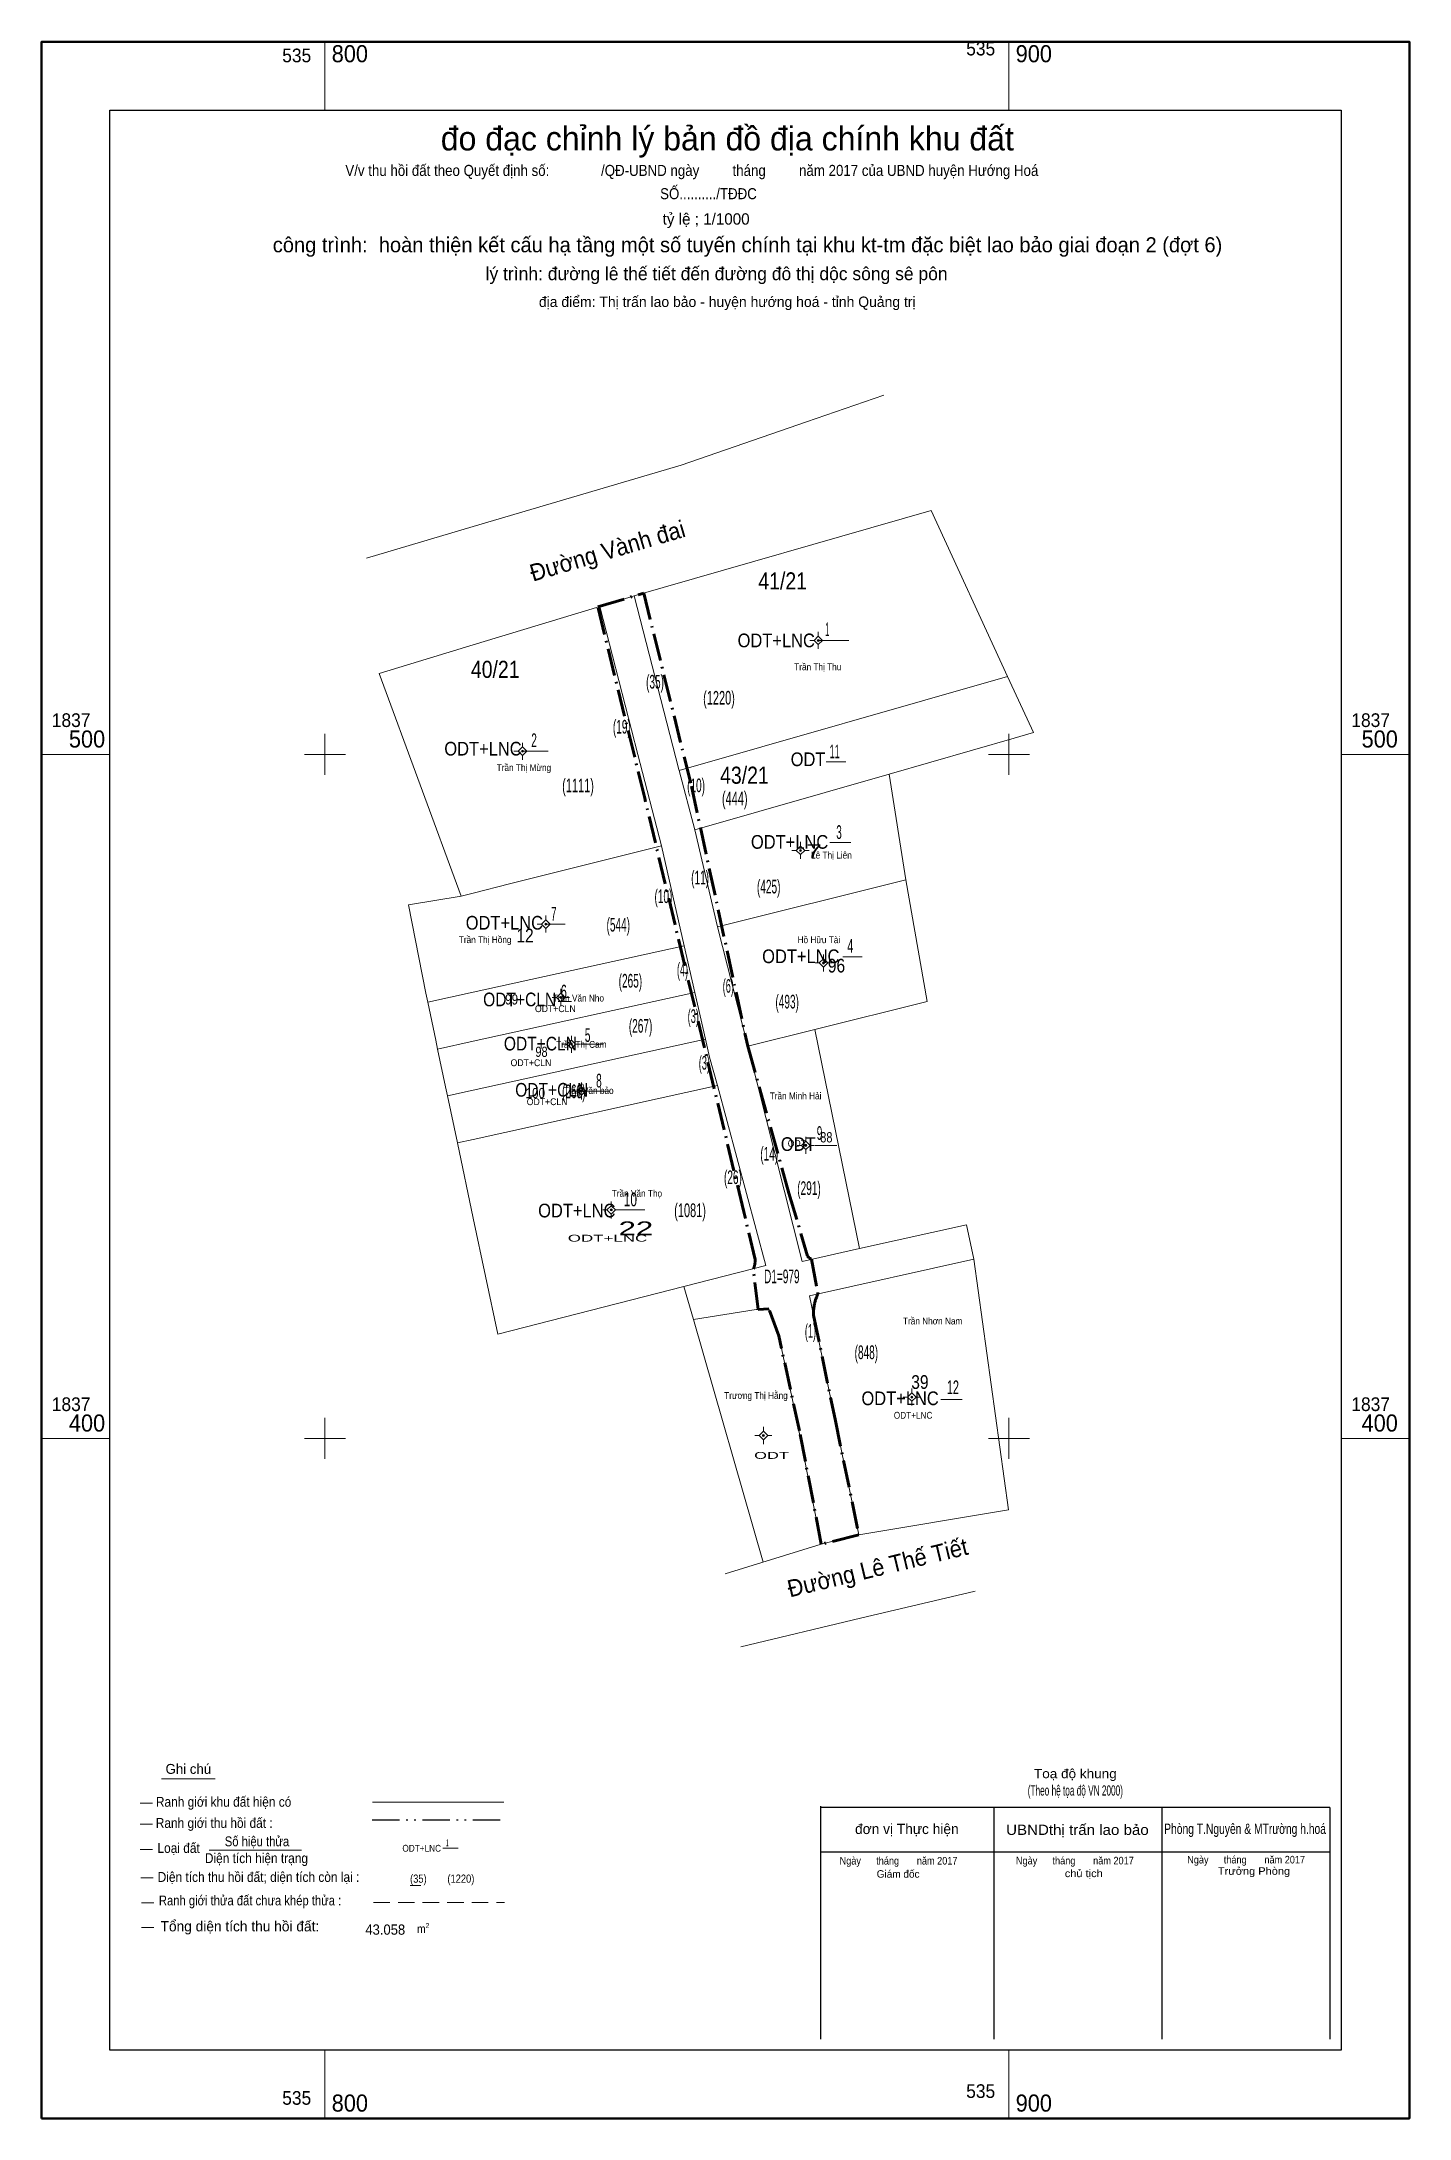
# Model space of a CAD drawing. Header units: metres. Extents: x 535759 to 535959, y 1837301 to 1837604.
import ezdxf
from ezdxf.enums import TextEntityAlignment as Align

# ---------------------------------------------------------------- set-up
doc = ezdxf.new("R2010")
doc.units = ezdxf.units.M
doc.header["$LTSCALE"] = 0.8
for name, pattern in [('DASH_DOUBLE_DOT', [9.2, 5, -1.2, 0.3, -1.2, 0.3, -1.2]), ('DOT_DASHED', [7.7, 5, -1.2, 0.3, -1.2]), ('MEDIUM_DASHED', [4.5, 3, -1.5])]:
    doc.linetypes.add(name, pattern=pattern)
for name, color, linetype, lineweight in [('1', 7, 'Continuous', 13), ('10', 7, 'Continuous', 13), ('11', 7, 'Continuous', 13), ('6', 7, 'DOT_DASHED', 53), ('63', 7, 'Continuous', 13), ('9', 7, 'Continuous', 13)]:
    doc.layers.add(name, color=color, linetype=linetype, lineweight=lineweight)
for name, color, linetype in [('13', 7, 'Continuous'), ('2', 7, 'Continuous'), ('3', 7, 'Continuous'), ('5', 7, 'Continuous')]:
    doc.layers.add(name, color=color, linetype=linetype)

msp = doc.modelspace()

# ---------------------------------------------------------------- hatches: boundary and pattern name
at = {"layer": '11'}
for points in [[(535872.2897, 1837516.66, 1), (535871.9897, 1837516.66, 1)], [(535829.0397, 1837500.46, 1), (535828.7397, 1837500.46, 1)], [(535869.6798, 1837485.96, 1), (535869.3797, 1837485.96, 1)], [(535832.4498, 1837475.19, 1), (535832.1498, 1837475.19, 1)], [(535873.0598, 1837469.5, 1), (535872.7597, 1837469.5, 1)], [(535834.6398, 1837464.45, 1), (535834.3398, 1837464.45, 1)], [(535836.1898, 1837457.62, 1), (535835.8897, 1837457.62, 1)], [(535837.6597, 1837450.78, 1), (535837.3597, 1837450.78, 1)], [(535870.4498, 1837442.84, 1), (535870.1498, 1837442.84, 1)], [(535842.0198, 1837433.4, 1), (535841.7198, 1837433.4, 1)], [(535885.9498, 1837406.04, 1), (535885.6498, 1837406.04, 1)], [(535864.2598, 1837400.42, 1), (535863.9598, 1837400.42, 1)]]:
    msp.add_hatch(color=256, dxfattribs=at).paths.add_polyline_path(points)

# ---------------------------------------------------------------- linework, layer by layer
at = {"layer": '1'}
for p, q in [((535872.14, 1837516.66), (535876.61, 1837516.66)), ((535828.89, 1837500.46), (535832.66, 1837500.46)), ((535873.31, 1837498.91), (535876.15, 1837498.91)), ((535873.81, 1837487.11), (535876.89, 1837487.11)), ((535832.3, 1837475.19), (535835.15, 1837475.19)), ((535875.73, 1837470.39), (535878.55, 1837470.39)), ((535834.12, 1837463.89), (535836.07, 1837463.89)), ((535837.36, 1837457.62), (535840.57, 1837457.62)), ((535838.75, 1837450.78), (535841.66, 1837450.78)), ((535871.63, 1837442.84), (535874.85, 1837442.84)), ((535842.63, 1837433.4), (535846.79, 1837433.4)), ((535890.07, 1837405.67), (535893.15, 1837405.67)), ((535776.11, 1837350.22), (535783.97, 1837350.22)), ((535774.81, 1837346.69), (535773.01, 1837346.69)), ((535806.97, 1837346.81), (535826.17, 1837346.81)), ((535774.79, 1837343.58), (535772.99, 1837343.58)), ((535774.81, 1837339.9), (535773.01, 1837339.9)), ((535817.24, 1837340.08), (535819.47, 1837340.08)), ((535783.08, 1837339.82), (535796.59, 1837339.82)), ((535774.91, 1837335.78), (535773.11, 1837335.78)), ((535812.47, 1837334.64), (535814.01, 1837334.64)), ((535775, 1837332.08), (535773.2, 1837332.08)), ((535774.97, 1837328.5), (535773.17, 1837328.5))]:
    msp.add_line(p, q, dxfattribs=at)
at = {"layer": '1', "lineweight": 25}
for p, q in [((535946.92, 1837346.02), (535872.44, 1837346.02)), ((535872.46, 1837346.24), (535872.46, 1837312.15)), ((535897.79, 1837346.02), (535897.79, 1837312.15)), ((535922.36, 1837346.02), (535922.36, 1837312.15)), ((535946.92, 1837346.02), (535946.92, 1837312.15)), ((535946.92, 1837339.51), (535872.44, 1837339.51))]:
    msp.add_line(p, q, dxfattribs=at)
at = {"layer": '1', "linetype": 'DASH_DOUBLE_DOT', "lineweight": 25}
msp.add_line((535806.91, 1837344.22), (535826.09, 1837344.22), dxfattribs=at)
at = {"layer": '1', "linetype": 'MEDIUM_DASHED'}
msp.add_line((535807.09, 1837332.17), (535826.27, 1837332.17), dxfattribs=at)
at = {"layer": '10'}
for p, q in [((535845.22, 1837523.18), (535851.75, 1837497.78)), ((535899.82, 1837511.37), (535900.78, 1837509.28)), ((535900.78, 1837509.28), (535903.58, 1837503.19)), ((535821.7, 1837479.73), (535819.91, 1837479.29)), ((535861.82, 1837457.35), (535871.65, 1837459.8)), ((535871.65, 1837459.8), (535878.18, 1837427.75)), ((535819.38, 1837443.2), (535821.7, 1837432.2)), ((535864.06, 1837381.91), (535853.9, 1837417.38)), ((535872.58, 1837384.55), (535878.08, 1837385.88)), ((535872.58, 1837384.55), (535858.53, 1837380.2))]:
    msp.add_line(p, q, dxfattribs=at)
msp.add_lwpolyline([(535768.57, 1837594.18), (535948.57, 1837594.18), (535948.57, 1837310.58), (535768.57, 1837310.58)], close=True, dxfattribs=at)
for points in [[(535851.75, 1837497.78), (535851.78, 1837497.66), (535899.82, 1837511.37), (535888.65, 1837535.65), (535845.22, 1837523.18)], [(535819.91, 1837479.29), (535807.95, 1837511.84), (535821.7, 1837516.02), (535840.19, 1837521.64)], [(535840.19, 1837521.64), (535845.77, 1837500), (535849.21, 1837486.63), (535852.54, 1837472.01), (535854.1, 1837465.19), (535855.65, 1837458.36), (535856.25, 1837455.75), (535857.38, 1837451.57), (535864.49, 1837425.26), (535852.47, 1837422.19), (535853.9, 1837417.38), (535863.04, 1837418.82), (535863.33, 1837418.84), (535864.9, 1837418.94), (535866.37, 1837414.97), (535869.07, 1837402.42), (535872.58, 1837384.55)], [(535903.58, 1837503.19), (535900.78, 1837502.38), (535882.51, 1837497.12)], [(535851.78, 1837497.66), (535854.09, 1837488.96), (535857.4, 1837474.8), (535861.82, 1837457.35), (535869.78, 1837425.88), (535878.18, 1837427.75), (535893.79, 1837431.22), (535894.9, 1837426.2), (535870.87, 1837420.86), (535878.08, 1837385.88)], [(535854.09, 1837488.96), (535882.51, 1837497.12), (535884.94, 1837481.65), (535857.4, 1837474.8)], [(535849.21, 1837486.63), (535827, 1837481.05), (535821.7, 1837479.73)], [(535871.65, 1837459.8), (535888.06, 1837463.88), (535884.94, 1837481.65)], [(535819.91, 1837479.29), (535812.23, 1837478.01), (535814.75, 1837465.09), (535815.03, 1837463.75)], [(535815.03, 1837463.75), (535821.7, 1837465.22), (535852.54, 1837472.01)], [(535816.48, 1837456.9), (535821.7, 1837458.05), (535854.1, 1837465.19)], [(535815.03, 1837463.75), (535816.2, 1837458.24), (535816.48, 1837456.9)], [(535817.93, 1837450.06), (535821.7, 1837450.89), (535855.65, 1837458.36)], [(535816.48, 1837456.9), (535817.65, 1837451.39), (535817.93, 1837450.06), (535819.38, 1837443.2)], [(535819.38, 1837443.2), (535821.7, 1837443.71), (535857.38, 1837451.57)], [(535821.7, 1837432.2), (535825.28, 1837415.24), (535852.47, 1837422.19)], [(535878.08, 1837385.88), (535899.93, 1837389.54), (535894.9, 1837426.2)]]:
    msp.add_lwpolyline(points, dxfattribs=at)
at = {"layer": '11'}
for p, q in [((535871.52, 1837516.66), (535870.89, 1837516.66)), ((535872.14, 1837517.91), (535872.14, 1837517.28)), ((535872.14, 1837516.04), (535872.14, 1837515.41)), ((535873.39, 1837516.66), (535872.76, 1837516.66)), ((535828.89, 1837501.71), (535828.89, 1837501.08)), ((535828.26, 1837500.46), (535827.64, 1837500.46)), ((535828.89, 1837499.84), (535828.89, 1837499.21)), ((535830.14, 1837500.46), (535829.52, 1837500.46)), ((535868.9, 1837485.96), (535868.28, 1837485.96)), ((535869.53, 1837487.21), (535869.53, 1837486.58)), ((535870.78, 1837485.96), (535870.16, 1837485.96)), ((535869.53, 1837485.34), (535869.53, 1837484.71)), ((535831.68, 1837475.19), (535831.05, 1837475.19)), ((535832.3, 1837476.44), (535832.3, 1837475.82)), ((535832.3, 1837474.56), (535832.3, 1837473.94)), ((535833.55, 1837475.19), (535832.93, 1837475.19)), ((535872.91, 1837470.75), (535872.91, 1837470.12)), ((535872.28, 1837469.5), (535871.66, 1837469.5)), ((535872.91, 1837468.88), (535872.91, 1837468.25)), ((535874.16, 1837469.5), (535873.54, 1837469.5)), ((535833.86, 1837464.45), (535833.24, 1837464.45)), ((535834.49, 1837465.7), (535834.49, 1837465.08)), ((535835.74, 1837464.45), (535835.12, 1837464.45)), ((535834.49, 1837463.82), (535834.49, 1837463.2)), ((535836.04, 1837458.87), (535836.04, 1837458.24)), ((535835.42, 1837457.62), (535834.79, 1837457.62)), ((535836.04, 1837457), (535836.04, 1837456.37)), ((535837.29, 1837457.62), (535836.66, 1837457.62)), ((535836.88, 1837450.78), (535836.26, 1837450.78)), ((535837.51, 1837452.03), (535837.51, 1837451.4)), ((535837.51, 1837450.16), (535837.51, 1837449.53)), ((535838.76, 1837450.78), (535838.14, 1837450.78)), ((535870.3, 1837444.09), (535870.3, 1837443.46)), ((535869.68, 1837442.84), (535869.05, 1837442.84)), ((535870.3, 1837442.22), (535870.3, 1837441.59)), ((535871.55, 1837442.84), (535870.93, 1837442.84)), ((535841.87, 1837434.65), (535841.87, 1837434.02)), ((535841.24, 1837433.4), (535840.62, 1837433.4)), ((535841.87, 1837432.78), (535841.87, 1837432.15)), ((535843.12, 1837433.4), (535842.5, 1837433.4)), ((535885.8, 1837407.29), (535885.8, 1837406.66)), ((535885.18, 1837406.04), (535884.55, 1837406.04)), ((535885.8, 1837405.42), (535885.8, 1837404.79)), ((535887.05, 1837406.04), (535886.43, 1837406.04)), ((535864.11, 1837401.67), (535864.11, 1837401.04)), ((535863.48, 1837400.42), (535862.86, 1837400.42)), ((535864.11, 1837399.8), (535864.11, 1837399.17)), ((535865.36, 1837400.42), (535864.74, 1837400.42))]:
    msp.add_line(p, q, dxfattribs=at)
for points in [[(535872.14, 1837517.28), (535871.52, 1837516.66), (535872.14, 1837516.04), (535872.76, 1837516.66)], [(535828.89, 1837501.08), (535828.26, 1837500.46), (535828.89, 1837499.84), (535829.52, 1837500.46)], [(535869.53, 1837486.58), (535868.9, 1837485.96), (535869.53, 1837485.34), (535870.16, 1837485.96)], [(535832.3, 1837475.82), (535831.68, 1837475.19), (535832.3, 1837474.56), (535832.93, 1837475.19)], [(535872.91, 1837470.12), (535872.28, 1837469.5), (535872.91, 1837468.88), (535873.54, 1837469.5)], [(535834.49, 1837465.08), (535833.86, 1837464.45), (535834.49, 1837463.82), (535835.12, 1837464.45)], [(535836.04, 1837458.24), (535835.42, 1837457.62), (535836.04, 1837457), (535836.66, 1837457.62)], [(535837.51, 1837451.4), (535836.88, 1837450.78), (535837.51, 1837450.16), (535838.14, 1837450.78)], [(535870.3, 1837443.46), (535869.68, 1837442.84), (535870.3, 1837442.22), (535870.93, 1837442.84)], [(535841.87, 1837434.02), (535841.24, 1837433.4), (535841.87, 1837432.78), (535842.5, 1837433.4)], [(535885.8, 1837406.66), (535885.18, 1837406.04), (535885.8, 1837405.42), (535886.43, 1837406.04)], [(535864.11, 1837401.04), (535863.48, 1837400.42), (535864.11, 1837399.8), (535864.74, 1837400.42)]]:
    msp.add_lwpolyline(points, close=True, dxfattribs=at)
for centre in [(535872.1397, 1837516.66), (535828.8897, 1837500.46), (535869.5297, 1837485.96), (535832.2998, 1837475.19), (535872.9097, 1837469.5), (535834.4898, 1837464.45), (535836.0397, 1837457.62), (535837.5097, 1837450.78), (535870.2998, 1837442.84), (535841.8698, 1837433.4), (535885.7998, 1837406.04), (535864.1098, 1837400.42)]:
    msp.add_circle(centre, 0.15, dxfattribs=at)
at = {"layer": '6'}
msp.add_lwpolyline([(535839.91, 1837521.55), (535846.61, 1837523.58), (535853.59, 1837495.35), (535861.82, 1837457.35), (535867.85, 1837435.86), (535870.57, 1837426.64), (535870.75, 1837426.44), (535870.89, 1837426.33), (535871.01, 1837426.25), (535871.16, 1837426.2), (535872.09, 1837421.13), (535872.04, 1837421.03), (535871.99, 1837420.93), (535871.95, 1837420.82), (535871.9, 1837420.72), (535871.86, 1837420.61), (535871.82, 1837420.5), (535871.78, 1837420.39), (535871.75, 1837420.28), (535871.71, 1837420.17), (535871.68, 1837420.06), (535871.65, 1837419.95), (535871.62, 1837419.84), (535871.59, 1837419.73), (535871.57, 1837419.61), (535871.55, 1837419.5), (535871.53, 1837419.39), (535871.51, 1837419.27), (535871.5, 1837419.16), (535871.48, 1837419.04), (535871.47, 1837418.93), (535871.46, 1837418.81), (535871.45, 1837418.7), (535871.45, 1837418.59), (535871.45, 1837418.47), (535871.45, 1837418.36), (535871.45, 1837418.24), (535871.45, 1837418.13), (535871.46, 1837418.03), (535874.59, 1837402.8), (535878.08, 1837385.88), (535872.58, 1837384.55), (535869.38, 1837401.12), (535866.37, 1837414.97), (535864.9, 1837418.94), (535863.33, 1837418.84), (535862.64, 1837424.78), (535862.66, 1837424.84), (535862.69, 1837424.89), (535862.71, 1837424.94), (535862.73, 1837424.99), (535862.74, 1837425.04), (535862.76, 1837425.1), (535862.78, 1837425.15), (535862.79, 1837425.2), (535862.81, 1837425.26), (535862.82, 1837425.31), (535862.84, 1837425.37), (535862.85, 1837425.42), (535862.86, 1837425.47), (535862.87, 1837425.53), (535862.88, 1837425.58), (535862.88, 1837425.64), (535862.89, 1837425.7), (535862.9, 1837425.75), (535862.9, 1837425.81), (535862.9, 1837425.86), (535862.91, 1837425.92), (535862.91, 1837425.97), (535862.91, 1837426.03), (535862.91, 1837426.14), (535861.24, 1837433.13), (535846.76, 1837493.6)], close=True, dxfattribs=at)
at = {"layer": '63'}
for p, q in [((535800, 1837594.18), (535800, 1837604.18)), ((535900, 1837594.18), (535900, 1837604.18)), ((535800, 1837497), (535800, 1837503)), ((535900, 1837497), (535900, 1837503)), ((535758.57, 1837500), (535768.57, 1837500)), ((535797, 1837500), (535803, 1837500)), ((535897, 1837500), (535900.78, 1837500)), ((535900.78, 1837500), (535903, 1837500)), ((535948.57, 1837500), (535958.57, 1837500)), ((535800, 1837397), (535800, 1837403)), ((535900, 1837397), (535900, 1837403)), ((535758.57, 1837400), (535768.57, 1837400)), ((535797, 1837400), (535803, 1837400)), ((535897, 1837400), (535900.78, 1837400)), ((535900.78, 1837400), (535903, 1837400)), ((535948.57, 1837400), (535958.57, 1837400)), ((535800, 1837300.58), (535800, 1837310.58)), ((535900, 1837300.58), (535900, 1837310.58))]:
    msp.add_line(p, q, dxfattribs=at)
at = {"layer": '63', "lineweight": 40}
msp.add_lwpolyline([(535758.57, 1837300.58), (535758.57, 1837604.18), (535958.57, 1837604.18), (535958.57, 1837300.58)], close=True, dxfattribs=at)
at = {"layer": '63', "lineweight": 25}
msp.add_lwpolyline([(535768.57, 1837310.58), (535768.57, 1837594.18), (535948.57, 1837594.18), (535948.57, 1837310.58)], close=True, dxfattribs=at)
at = {"layer": '9'}
for p, q in [((535870.41, 1837548.62), (535881.71, 1837552.53)), ((535852.07, 1837542.27), (535870.41, 1837548.62)), ((535840.19, 1837521.64), (535845.22, 1837523.18)), ((535878.29, 1837373.71), (535895.06, 1837377.66)), ((535860.79, 1837369.51), (535878.29, 1837373.71))]:
    msp.add_line(p, q, dxfattribs=at)
msp.add_lwpolyline([(535806.09, 1837528.7), (535821.7, 1837533.31), (535852.07, 1837542.27)], dxfattribs=at)

# ---------------------------------------------------------------- texts
at = {"layer": '1'}
for s, height, p in [('đo đạc chỉnh lý bản đồ địa chính khu đất', 3.5, (535858.835, 1837588.29)), ('tỷ lệ ; 1/1000', 1.66, (535855.74, 1837577.44)), ('công trình:  hoàn thiện kết cấu hạ tầng một số tuyến chính tại khu kt-tm đặc biệt lao bảo giai đoạn 2 (đợt 6)', 2.195, (535861.79, 1837573.4)), ('lý trình: đường lê thế tiết đến đường đô thị dộc sông sê pôn', 1.91, (535857.27, 1837569.32)), ('địa điểm: Thị trấn lao bảo - huyện hướng hoá - tỉnh Quảng trị', 1.525, (535858.825, 1837565.4)), ('Ghi chú', 1.446, (535780.035, 1837350.96)), ('đơn vị Thực hiện', 1.5, (535885.085, 1837342.16)), ('Giám đốc', 1.095, (535883.81, 1837335.78)), ('Tổng diện tích thu hồi đất:', 1.5, (535787.57, 1837327.93))]:
    msp.add_text(s, height=height, dxfattribs=at).set_placement(p, align=Align.CENTER)
for s, height, width, p in [(' V/v thu hồi đất theo Quyết định số:              /QĐ-UBND ngày         tháng         năm 2017 của UBND huyện Hướng Hoá ', 1.615, 0.9, (535853.65, 1837584.56)), ('SỐ........../TĐĐC', 1.614, 0.9, (535856.08, 1837581.16)), ('41/21', 2.5, 0.85, (535866.93, 1837524.11)), ('40/21', 2.5, 0.85, (535824.9, 1837511.18)), ('43/21', 2.5, 0.85, (535861.34, 1837495.7)), ('(Theo hệ tọa độ VN 2000)', 1.5, 0.6, (535909.72, 1837347.78)), ('Toạ độ khung', 1.345, 1.1, (535909.72, 1837350.32)), ('Ranh giới khu đất hiện có', 1.445, 0.9, (535785.19, 1837346.15)), ('Ranh giới thu hồi đất :', 1.445, 0.9, (535783.82, 1837343.06)), ('UBNDthị trấn lao bảo', 1.5, 1.1, (535910.025, 1837342.03)), ('Phòng T.Nguyên & MTrường h.hoá', 1.5, 0.75, (535934.535, 1837342.18)), ('Loại đất', 1.446, 0.9, (535778.615, 1837339.4)), ('Số hiệu thửa', 1.446, 0.85, (535790.07, 1837340.37)), ('Diện tích hiện trạng', 1.445, 0.9, (535789.99, 1837337.91)), ('Ngày      tháng       năm 2017', 1.11, 0.9, (535883.87, 1837337.7)), ('Ngày      tháng       năm 2017', 1.11, 0.9, (535909.65, 1837337.72)), ('chủ tịch', 1.095, 1.1, (535910.955, 1837335.86)), ('Ngày      tháng       năm 2017', 1.11, 0.9, (535934.69, 1837337.86)), ('Trưởng Phòng', 1.095, 1.1, (535935.845, 1837336.2)), ('Diện tích thu hồi đất; diện tích còn lại :', 1.445, 0.9, (535790.295, 1837335.16)), ('Ranh giới thửa đất chưa khép thửa :', 1.445, 0.85, (535789.055, 1837331.73)), ('m', 1.25, 0.9, (535814.105, 1837327.68)), ('2', 0.75, 0.8, (535814.995, 1837328.4))]:
    msp.add_text(s, height=height, dxfattribs=dict(at, width=width)).set_placement(p, align=Align.CENTER)
for s, height, width, p in [('(35)', 1.2, 0.85, (535812.45, 1837335.04)), ('(1220)', 1.2, 0.85, (535817.91, 1837335.04)), ('43.058', 1.5, 0.95, (535805.91, 1837327.44))]:
    msp.add_text(s, height=height, dxfattribs=dict(at, width=width)).set_placement(p)
at = {"layer": '13', "width": 0.95}
for s, p in [('ODT+CLN', (535833.69, 1837462.32)), ('ODT+CLN', (535830.13, 1837454.42)), ('ODT+CLN', (535832.49, 1837448.72)), ('ODT', (535869.005, 1837442.63))]:
    msp.add_text(s, height=1, dxfattribs=at).set_placement(p, align=Align.CENTER)
at = {"layer": '13'}
for s, width, p in [('ODT+LNC ', 1.85, (535847.82, 1837428.77)), ('ODT+LNC ', 0.9, (535889.16, 1837402.88)), ('ODT ', 1.8, (535868.51, 1837397.01))]:
    msp.add_text(s, height=1, dxfattribs=dict(at, width=width)).set_placement(p, align=Align.RIGHT)
at = {"layer": '2'}
for s, height, width, p in [('ODT+LNC', 2, 0.9, (535871.64, 1837515.66)), ('ODT+LNC', 2, 0.9, (535828.76, 1837499.83)), ('ODT', 2, 0.9, (535873.18, 1837498.28)), ('ODT+LNC', 2, 0.9, (535873.59, 1837486.2)), ('ODT+LNC', 2, 0.9, (535831.89, 1837474.38)), ('ODT+LNC', 2, 0.9, (535875.23, 1837469.48)), ('ODT+CLN', 2, 0.85, (535833.81, 1837463.17)), ('ODT+CLN', 2, 0.85, (535836.84, 1837456.71)), ('ODT+CLN', 2, 0.85, (535838.5, 1837449.96)), ('ODT', 2, 0.9, (535871.74, 1837442.03)), ('ODT+LNC', 2, 0.9, (535842.48, 1837432.31)), ('ODT+LNC', 2, 0.9, (535889.75, 1837404.86)), ('ODT+LNC', 1, 0.9, (535816.98, 1837339.58))]:
    msp.add_text(s, height=height, dxfattribs=dict(at, width=width)).set_placement(p, align=Align.RIGHT)
for s, height, width, p in [('7', 2, 1.55, (535871.51, 1837484.87)), ('12', 2, 0.85, (535829.255, 1837472.52)), ('96', 2, 0.85, (535874.795, 1837468.11)), ('99', 1.5, 0.85, (535827.3, 1837463.43)), ('98', 1.5, 0.8, (535831.665, 1837455.77)), ('100', 1.5, 0.85, (535830.765, 1837449.73)), ('88', 1.5, 0.8, (535873.315, 1837443.27)), ('22', 2, 1.7, (535845.47, 1837429.71)), ('39', 2, 0.85, (535886.995, 1837407.24))]:
    msp.add_text(s, height=height, dxfattribs=dict(at, width=width)).set_placement(p, align=Align.CENTER)
at = {"layer": '3'}
for s, height, width, p in [('1', 2, 0.35, (535873.45, 1837517.28)), ('2', 2, 0.55, (535830.58, 1837501.07)), ('11', 2, 0.5, (535874.53, 1837499.43)), ('3', 2, 0.55, (535875.17, 1837487.64)), ('7', 2, 0.55, (535833.465, 1837475.71)), ('4', 2, 0.6, (535876.825, 1837471.01)), ('6', 2, 0.6, (535834.925, 1837464.32)), ('5', 2, 0.55, (535838.415, 1837457.96)), ('8', 2, 0.55, (535840.065, 1837451.31)), ('9', 2, 0.55, (535872.32, 1837443.64)), ('10', 2, 0.65, (535844.665, 1837433.93)), ('12', 2, 0.6, (535891.815, 1837406.47)), ('1', 1, 0.35, (535817.89, 1837340.38))]:
    msp.add_text(s, height=height, dxfattribs=dict(at, width=width)).set_placement(p, align=Align.CENTER)
at = {"layer": '5', "width": 0.9}
for s, p in [('Trần Thị Thu', (535872.06, 1837512.3)), ('Trần Thị Mừng', (535829.095, 1837497.56)), ('Lê Thị Liên ', (535874.225, 1837484.77)), ('Trần Thị Hồng', (535823.43, 1837472.41)), ('Hồ Hữu Tài', (535872.225, 1837472.4)), ('Trần Văn Nho', (535837.06, 1837463.87)), ('Trần Thị Cam', (535837.495, 1837457.1)), ('Trần Văn bảo', (535838.565, 1837450.34)), ('Trần Minh Hải', (535868.815, 1837449.57)), ('Trần Văn Thọ', (535845.625, 1837435.32)), ('Trần Nhơn Nam', (535888.86, 1837416.66)), ('Trương Thị Hằng', (535863.025, 1837405.77))]:
    msp.add_text(s, height=1, dxfattribs=at).set_placement(p, align=Align.CENTER)
at = {"layer": '6'}
for s, width, p in [('(35)', 0.55, (535848.265, 1837509.62)), ('(1220)', 0.6, (535857.62, 1837507.27)), ('(19)', 0.55, (535843.415, 1837503.04)), ('(1111)', 0.6, (535837.01, 1837494.46)), ('(10)', 0.55, (535854.265, 1837494.47)), ('(444)', 0.6, (535859.925, 1837492.57)), ('(11)', 0.55, (535854.855, 1837481)), ('(10)', 0.55, (535849.495, 1837478.26)), ('(425)', 0.55, (535864.885, 1837479.67)), ('(544)', 0.55, (535842.895, 1837474.1)), ('(265)', 0.55, (535844.665, 1837465.9)), ('(4)', 0.5, (535852.29, 1837467.54)), ('(6)', 0.5, (535858.98, 1837465.15)), ('(493)', 0.55, (535867.585, 1837462.85)), ('(267)', 0.55, (535846.155, 1837459.31)), ('(3)', 0.5, (535853.86, 1837460.73)), ('(3)', 0.5, (535855.48, 1837453.91)), ('(268)', 0.55, (535836.385, 1837449.73)), ('(14)', 0.55, (535864.965, 1837440.62)), ('(26)', 0.55, (535859.655, 1837437.18)), ('(291)', 0.55, (535870.775, 1837435.59)), ('(1081)', 0.6, (535853.39, 1837432.35)), ('D1=979', 0.55, (535866.805, 1837422.68)), ('(1)', 0.5, (535870.99, 1837414.71)), ('(848)', 0.55, (535879.165, 1837411.59))]:
    msp.add_text(s, height=2, dxfattribs=dict(at, width=width)).set_placement(p, align=Align.CENTER)
at = {"layer": '63', "width": 0.95}
for p in [(535898, 1837602.18), (535798, 1837601.18), (535798, 1837302.58), (535898, 1837303.58)]:
    msp.add_text('535', height=2, dxfattribs=at).set_placement(p, align=Align.RIGHT)
for s, height, p in [('800', 2.5, (535801, 1837601.18)), ('900', 2.5, (535901, 1837601.18)), ('1837', 2, (535760.07, 1837504)), ('1837', 2, (535950.07, 1837504)), ('500', 2.5, (535762.57, 1837501)), ('500', 2.5, (535951.57, 1837501)), ('1837', 2, (535760.07, 1837404)), ('1837', 2, (535950.07, 1837404)), ('400', 2.5, (535762.57, 1837401)), ('400', 2.5, (535951.57, 1837401)), ('800', 2.5, (535801, 1837301.58)), ('900', 2.5, (535901, 1837301.58))]:
    msp.add_text(s, height=height, dxfattribs=at).set_placement(p)
at = {"layer": '9', "width": 0.95}
for s, rotation, p in [('Đường Vành đai', 16.443, (535841.6612, 1837528.5582)), ('Đường Lê Thế Tiết', 13.518, (535881.0978, 1837379.9002))]:
    msp.add_text(s, height=2.5, rotation=rotation, dxfattribs=at).set_placement(p, align=Align.CENTER)

doc.saveas('drawing.dxf')
